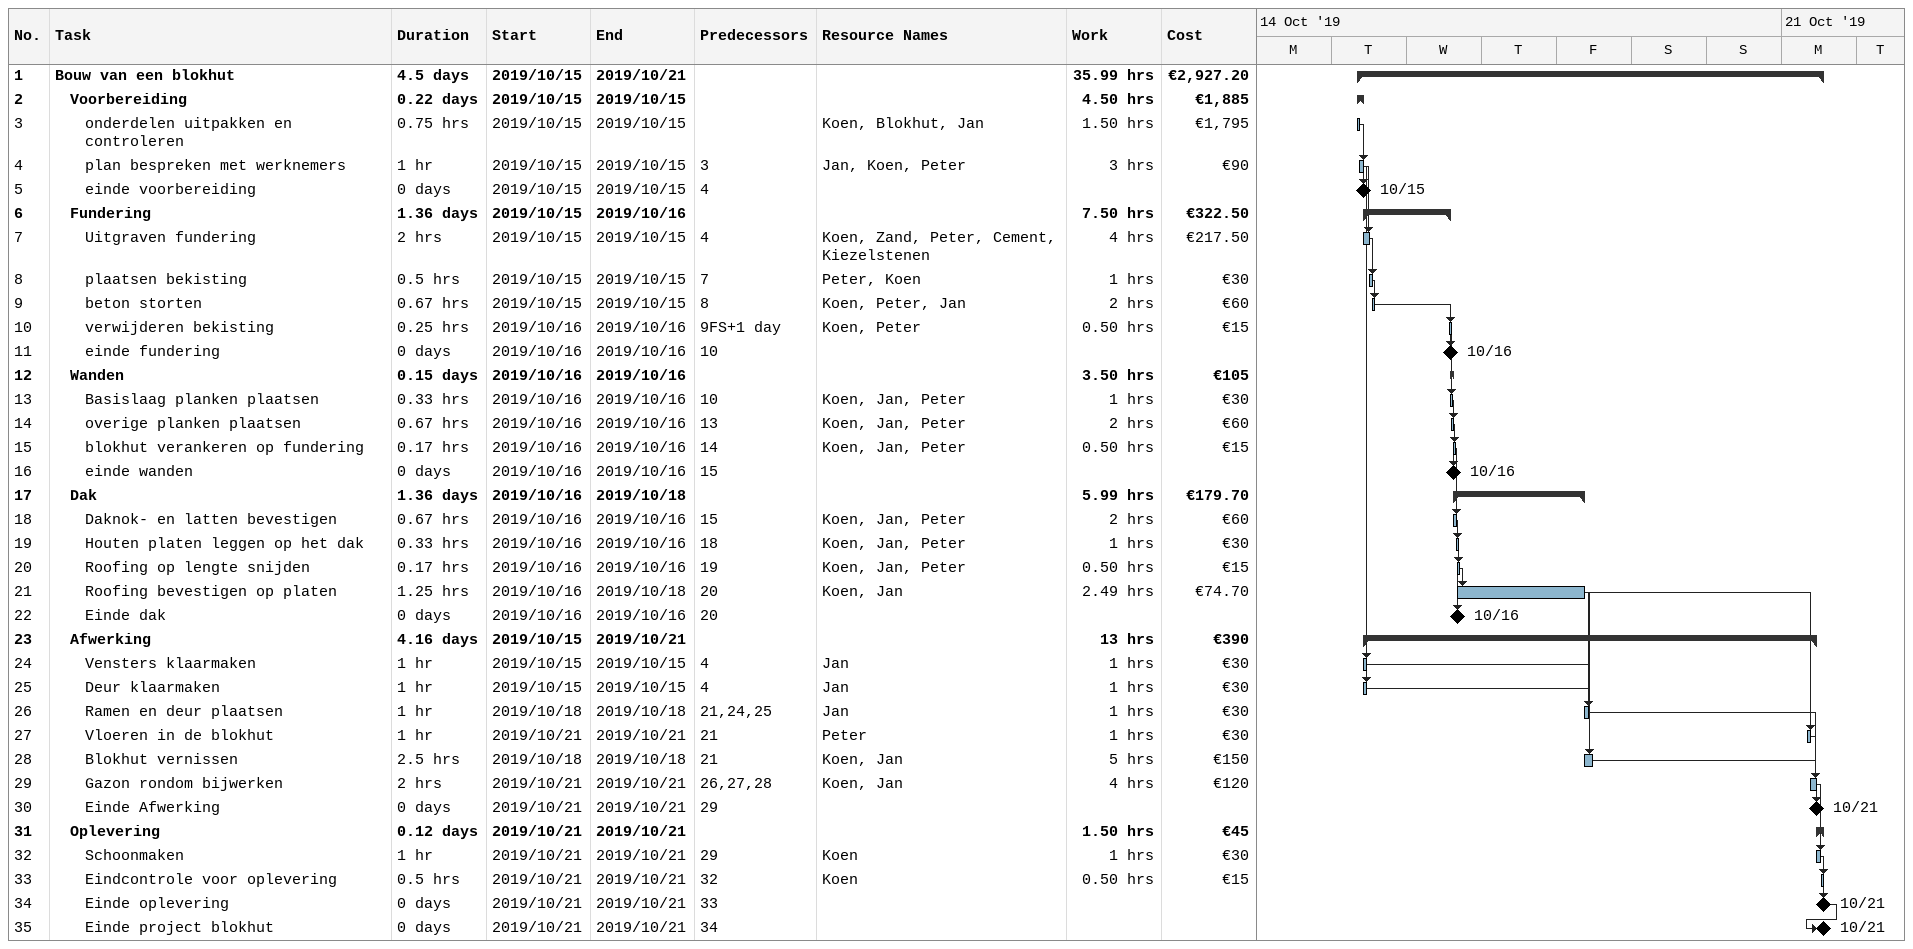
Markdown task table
| ID | Level | Task | Duration | Start | Finish | Predecessors | Resources | Work (h) | Cost (€) |
|---|---|---|---|---|---|---|---|---|---|
| 1 | 1 | **Bouw van een blokhut** | 4.5d | 2019-10-15 | 2019-10-21 |  |  | 35.99 | 2927.20 |
| 2 | 2 | **Voorbereiding** | 0.22d | 2019-10-15 | 2019-10-15 |  |  | 4.50 | 1885 |
| 3 | 3 | onderdelen uitpakken en controleren | 0.75h | 2019-10-15 | 2019-10-15 |  | Koen, Blokhut, Jan | 1.50 | 1795 |
| 4 | 3 | plan bespreken met werknemers | 1h | 2019-10-15 | 2019-10-15 | 3 | Jan, Koen, Peter | 3 | 90 |
| 5 | 3 | einde voorbereiding | 0d | 2019-10-15 | 2019-10-15 | 4 |  |  |  |
| 6 | 2 | **Fundering** | 1.36d | 2019-10-15 | 2019-10-16 |  |  | 7.50 | 322.50 |
| 7 | 3 | Uitgraven fundering | 2h | 2019-10-15 | 2019-10-15 | 4 | Koen, Zand, Peter, Cement, Kiezelstenen | 4 | 217.50 |
| 8 | 3 | plaatsen bekisting | 0.5h | 2019-10-15 | 2019-10-15 | 7 | Peter, Koen | 1 | 30 |
| 9 | 3 | beton storten | 0.67h | 2019-10-15 | 2019-10-15 | 8 | Koen, Peter, Jan | 2 | 60 |
| 10 | 3 | verwijderen bekisting | 0.25h | 2019-10-16 | 2019-10-16 | 9FS+1d | Koen, Peter | 0.50 | 15 |
| 11 | 3 | einde fundering | 0d | 2019-10-16 | 2019-10-16 | 10 |  |  |  |
| 12 | 2 | **Wanden** | 0.15d | 2019-10-16 | 2019-10-16 |  |  | 3.50 | 105 |
| 13 | 3 | Basislaag planken plaatsen | 0.33h | 2019-10-16 | 2019-10-16 | 10 | Koen, Jan, Peter | 1 | 30 |
| 14 | 3 | overige planken plaatsen | 0.67h | 2019-10-16 | 2019-10-16 | 13 | Koen, Jan, Peter | 2 | 60 |
| 15 | 3 | blokhut verankeren op fundering | 0.17h | 2019-10-16 | 2019-10-16 | 14 | Koen, Jan, Peter | 0.50 | 15 |
| 16 | 3 | einde wanden | 0d | 2019-10-16 | 2019-10-16 | 15 |  |  |  |
| 17 | 2 | **Dak** | 1.36d | 2019-10-16 | 2019-10-18 |  |  | 5.99 | 179.70 |
| 18 | 3 | Daknok- en latten bevestigen | 0.67h | 2019-10-16 | 2019-10-16 | 15 | Koen, Jan, Peter | 2 | 60 |
| 19 | 3 | Houten platen leggen op het dak | 0.33h | 2019-10-16 | 2019-10-16 | 18 | Koen, Jan, Peter | 1 | 30 |
| 20 | 3 | Roofing op lengte snijden | 0.17h | 2019-10-16 | 2019-10-16 | 19 | Koen, Jan, Peter | 0.50 | 15 |
| 21 | 3 | Roofing bevestigen op platen | 1.25h | 2019-10-16 | 2019-10-18 | 20 | Koen, Jan | 2.49 | 74.70 |
| 22 | 3 | Einde dak | 0d | 2019-10-16 | 2019-10-16 | 20 |  |  |  |
| 23 | 2 | **Afwerking** | 4.16d | 2019-10-15 | 2019-10-21 |  |  | 13 | 390 |
| 24 | 3 | Vensters klaarmaken | 1h | 2019-10-15 | 2019-10-15 | 4 | Jan | 1 | 30 |
| 25 | 3 | Deur klaarmaken | 1h | 2019-10-15 | 2019-10-15 | 4 | Jan | 1 | 30 |
| 26 | 3 | Ramen en deur plaatsen | 1h | 2019-10-18 | 2019-10-18 | 21, 24, 25 | Jan | 1 | 30 |
| 27 | 3 | Vloeren in de blokhut | 1h | 2019-10-21 | 2019-10-21 | 21 | Peter | 1 | 30 |
| 28 | 3 | Blokhut vernissen | 2.5h | 2019-10-18 | 2019-10-18 | 21 | Koen, Jan | 5 | 150 |
| 29 | 3 | Gazon rondom bijwerken | 2h | 2019-10-21 | 2019-10-21 | 26, 27, 28 | Koen, Jan | 4 | 120 |
| 30 | 3 | Einde Afwerking | 0d | 2019-10-21 | 2019-10-21 | 29 |  |  |  |
| 31 | 2 | **Oplevering** | 0.12d | 2019-10-21 | 2019-10-21 |  |  | 1.50 | 45 |
| 32 | 3 | Schoonmaken | 1h | 2019-10-21 | 2019-10-21 | 29 | Koen | 1 | 30 |
| 33 | 3 | Eindcontrole voor oplevering | 0.5h | 2019-10-21 | 2019-10-21 | 32 | Koen | 0.50 | 15 |
| 34 | 3 | Einde oplevering | 0d | 2019-10-21 | 2019-10-21 | 33 |  |  |  |
| 35 | 3 | Einde project blokhut | 0d | 2019-10-21 | 2019-10-21 | 34 |  |  |  |
